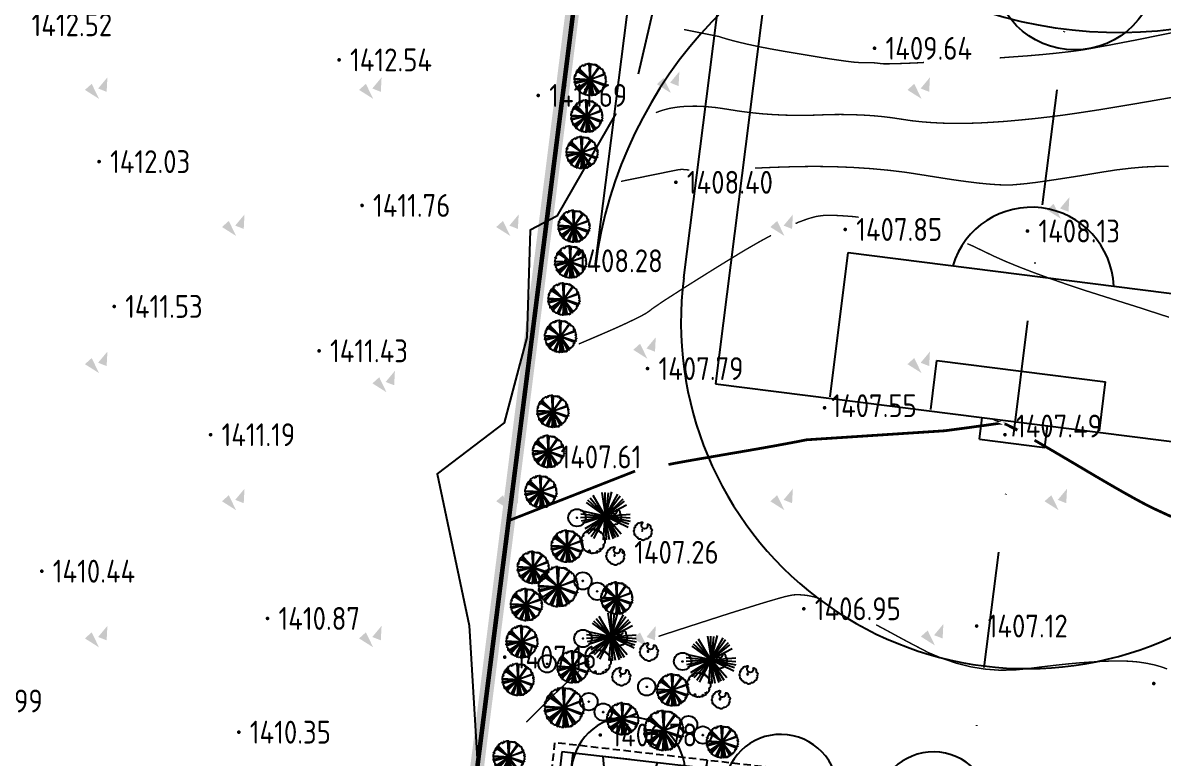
# Model space of a CAD drawing. Extents: x -2226 to 12369489, y -12501589 to 2275.
# Drawn here: x 5663567.5 to 5663692.3, y -6547893.4 to -6547813 of the extents above; entities that cross this region are included whole.
import ezdxf
from ezdxf.enums import TextEntityAlignment as Align

# ---------------------------------------------------------------- set-up
doc = ezdxf.new("R2010")
doc.units = 0
doc.header["$LTSCALE"] = 1000
doc.header["$MEASUREMENT"] = 0
for name, pattern in [('DASHDOT', [25.4, 12.7, -6.35, 0, -6.35]), ('DASHED', [1.2, 0.8, -0.4]), ('DIVIDE', [1.25, 0.5, -0.25, 0, -0.25, 0, -0.25])]:
    doc.linetypes.add(name, pattern=pattern)
doc.layers.get('0').update_dxf_attribs({"linetype": 'CONTINUOUS'})
for name, color, linetype in [('0-road', 33, 'CONTINUOUS'), ('0-tree', 93, 'CONTINUOUS'), ('A绿-1', 94, 'CONTINUOUS'), ('体育块', 117, 'CONTINUOUS'), ('周边地形图', 8, 'CONTINUOUS'), ('围栏', 7, 'CONTINUOUS'), ('平面树例', 3, 'CONTINUOUS'), ('建筑', 50, 'CONTINUOUS'), ('用地红线', 1, 'DIVIDE')]:
    doc.layers.add(name, color=color, linetype=linetype)
doc.styles.get("Standard").update_dxf_attribs({"font": 'GBENOR', "bigfont": 'GBCBIG'})
doc.linetypes.add('FENCELINE2', pattern='A,0.25,-0.1,[132,ltypeshp.shx,S=0.1,R=0,X=-0.1,Y=0],-0.1,1', length=1.45)

# ---------------------------------------------------------------- blocks, each defined once
blk = doc.blocks.new('gc090')
for points in [[(1.07, 1.45, 0, 1, 0), (0.52, 0.05, 1, 1, 0)], [(-1.02, 0.41, 1, 0, 0), (0.15, -0.9, 0, 0, 0)]]:
    blk.add_lwpolyline(points, format="xyseb")
blk = doc.blocks.new('WERRWW')
at = {"layer": '体育块', "color": 95, "linetype": 'DASHDOT'}
blk.add_line((4835954, -5346683), (4835954, -5521981), dxfattribs=at)
at = {"layer": '体育块', "color": 95}
for p, q in [((4802954, -5385083), (4802954, -5485283)), ((4788289, -5474207), (4788289, -5394341)), ((4798049, -5474207), (4798049, -5394341)), ((4815554, -5469219), (4856354, -5469219)), ((4815554, -5485119), (4815554, -5469219)), ((4826654, -5479719), (4845254, -5479719)), ((4826654, -5485119), (4826654, -5479719)), ((4845254, -5485119), (4845254, -5479719)), ((4802954, -5485283), (4868954, -5485283)), ((4832354, -5487689), (4832354, -5485289)), ((4839554, -5487689), (4839554, -5485289)), ((4832354, -5487689), (4839554, -5487689))]:
    blk.add_line(p, q, dxfattribs=at)
blk.add_circle((4836249, -5435183), 9000, dxfattribs=at)
for centre, radius, start, end in [((4835947, -5394341), 47658, 38.01301, 180), ((4835954, -5470719), 9000, 9.5941, 170.4059), ((4835947, -5474323), 47658, 179.82458, 321.98699), ((4835947, -5474323), 37898, 179.82458, 0.17542)]:
    blk.add_arc(centre, radius, start, end, dxfattribs=at)
blk = doc.blocks.new('SSS')
at = {"layer": '体育块', "color": 7, "linetype": 'DASHED'}
for p, q in [((4171692, -5454047), (4167957, -5483814)), ((4188361, -5456139), (4171692, -5454047)), ((4184626, -5485905), (4188361, -5456139)), ((4184626, -5485905), (4167957, -5483814)), ((4167957, -5483814), (4184626, -5485905))]:
    blk.add_line(p, q, dxfattribs=at)
at = {"layer": '体育块', "color": 7, "linetype": 'ByBlock'}
for p, q in [((4172473, -5455052), (4168962, -5483033)), ((4187356, -5456920), (4172473, -5455052)), ((4179095, -5457092), (4180435, -5457260)), ((4183845, -5484900), (4187356, -5456920)), ((4180991, -5461866), (4177419, -5461417)), ((4172320, -5463499), (4171427, -5463387)), ((4186310, -5465254), (4185417, -5465142)), ((4185601, -5470910), (4170717, -5469042)), ((4170008, -5474698), (4170901, -5474810)), ((4183998, -5476453), (4184891, -5476565)), ((4178899, -5478535), (4175327, -5478087)), ((4175883, -5482692), (4177223, -5482860)), ((4168962, -5483033), (4183845, -5484900))]:
    blk.add_line(p, q, dxfattribs=at)
at = {"layer": '体育块', "color": 7}
for p, q in [((4173517, -5456770), (4173713, -5455208)), ((4179914, -5455986), (4176938, -5455612)), ((4176938, -5455612), (4177419, -5461417)), ((4182891, -5456359), (4180991, -5461866)), ((4185920, -5458327), (4186116, -5456764)), ((4173427, -5483593), (4175327, -5478087)), ((4179380, -5484340), (4178899, -5478535)), ((4170398, -5481625), (4170202, -5483188)), ((4182801, -5483182), (4182605, -5484745))]:
    blk.add_line(p, q, dxfattribs=at)
at = {"layer": '体育块', "color": 7, "linetype": 'ByBlock'}
for centre in [(4179718, -5457549), (4176600, -5482404)]:
    blk.add_circle(centre, 225, dxfattribs=at)
at = {"layer": '体育块', "color": 7}
for centre, start, end in [((4179718, -5457549), 172.84804, 352.84804), ((4176600, -5482404), 352.84804, 172.84804)]:
    blk.add_arc(centre, 6250, start, end, dxfattribs=at)
at = {"layer": '体育块', "color": 7, "linetype": 'DASHED'}
for centre, start, end in [((4179205, -5461641), 352.84804, 172.84804), ((4177113, -5478311), 172.84804, 352.84804)]:
    blk.add_arc(centre, 1800, start, end, dxfattribs=at)
at = {"layer": '体育块', "color": 7, "linetype": 'ByBlock'}
for centre, start, end in [((4179205, -5461641), 172.84804, 352.84804), ((4178159, -5469976), 82.84804, 262.84804), ((4178159, -5469976), 262.84804, 82.84804), ((4177113, -5478311), 352.84804, 172.84804)]:
    blk.add_arc(centre, 1800, start, end, dxfattribs=at)
blk = doc.blocks.new('wqeqweq')
at = {"layer": '0-tree', "color": 76}
for p, q in [((163533, -122269), (163492, -122352)), ((163585, -122259), (163533, -122269)), ((163533, -122455), (163647, -122279)), ((163585, -122331), (163585, -122259)), ((163647, -122104), (163626, -122207)), ((163626, -122207), (163647, -122166)), ((163688, -122042), (163647, -122104)), ((163647, -122166), (163709, -122176)), ((163647, -122279), (165084, -123763)), ((163761, -122228), (163657, -122238)), ((163657, -122238), (163657, -122269)), ((163657, -122269), (163657, -122290)), ((163761, -122042), (163688, -122042)), ((163709, -122176), (163771, -122187)), ((163812, -122021), (163761, -122042)), ((163771, -122187), (163761, -122228)), ((163905, -121939), (163812, -122021)), ((163967, -121939), (163905, -121939)), ((164050, -121836), (163967, -121908)), ((163967, -121908), (163967, -121939)), ((164143, -121836), (164050, -121836)), ((164184, -121836), (164143, -121836)), ((164163, -121856), (164184, -121836)), ((164174, -121929), (164163, -121856)), ((164246, -121918), (164174, -121929)), ((164266, -121877), (164246, -121918)), ((164380, -121836), (164266, -121877)), ((164421, -121681), (164339, -121702)), ((164339, -121702), (164339, -121784)), ((164339, -121784), (164390, -121784)), ((164421, -121856), (164380, -121836)), ((164390, -121784), (164411, -121753)), ((164411, -121753), (164442, -121815)), ((164483, -121702), (164421, -121681)), ((164442, -121815), (164421, -121825)), ((164421, -121825), (164421, -121856)), ((164545, -121691), (164483, -121702)), ((164638, -121629), (164545, -121691)), ((164741, -121650), (164638, -121629)), ((164762, -121681), (164741, -121650)), ((164803, -121609), (164762, -121681)), ((164855, -121598), (164803, -121609)), ((164979, -121598), (164855, -121598)), ((165084, -123763), (164948, -121609)), ((164948, -121609), (164969, -121650)), ((164969, -121650), (165031, -121660)), ((165062, -121609), (164979, -121598)), ((165031, -121660), (165062, -121691)), ((165041, -121640), (165062, -121609)), ((165041, -121691), (165041, -121640)), ((165092, -121681), (165041, -121691)), ((165062, -121691), (165092, -121691)), ((165084, -123763), (165185, -121629)), ((165092, -121691), (165084, -123763)), ((166311, -121991), (165084, -123763)), ((165084, -123763), (166383, -122063)), ((165123, -121660), (165092, -121681)), ((165154, -121691), (165123, -121660)), ((165144, -121733), (165154, -121691)), ((165185, -121629), (165258, -121681)), ((165258, -121681), (165196, -121702)), ((165196, -121702), (165247, -121712)), ((165247, -121712), (165330, -121671)), ((165330, -121671), (165351, -121650)), ((165351, -121650), (165454, -121702)), ((165454, -121702), (165516, -121702)), ((165516, -121702), (165536, -121702)), ((165536, -121702), (165660, -121702)), ((165722, -121753), (165640, -121681)), ((165640, -121681), (165733, -121753)), ((165660, -121702), (165722, -121753)), ((165733, -121753), (165753, -121774)), ((165753, -121774), (165805, -121774)), ((165805, -121774), (165784, -121691)), ((165784, -121691), (165857, -121712)), ((165857, -121712), (165980, -121774)), ((166032, -121898), (165929, -121794)), ((165929, -121794), (165960, -121877)), ((165960, -121877), (166063, -121918)), ((165980, -121774), (166032, -121898)), ((166063, -121918), (166177, -121980)), ((166177, -121980), (166197, -121960)), ((166197, -121960), (166311, -121991)), ((166301, -122032), (166228, -121970)), ((166228, -121970), (166228, -122021)), ((166228, -122021), (166311, -122104)), ((166332, -122094), (166301, -122032)), ((166311, -122104), (166435, -122187)), ((166466, -122166), (166332, -122094)), ((166383, -122063), (166383, -122145)), ((166383, -122145), (166466, -122187)), ((166435, -122187), (166528, -122279)), ((166486, -122197), (166466, -122166)), ((166466, -122187), (166559, -122248)), ((166569, -122218), (166486, -122197)), ((166528, -122279), (166600, -122310)), ((166559, -122248), (166569, -122218)), ((162996, -123363), (162893, -123476)), ((162893, -123476), (162924, -123507)), ((162924, -123507), (162924, -123631)), ((162996, -123115), (162976, -123208)), ((162976, -123208), (162986, -123177)), ((163017, -123270), (162976, -123322)), ((162976, -123322), (162996, -123363)), ((162986, -123177), (163162, -123136)), ((163120, -123033), (162996, -123115)), ((163048, -123353), (163017, -123270)), ((163162, -123136), (163038, -123167)), ((163038, -123167), (163110, -123208)), ((163058, -123260), (163048, -123353)), ((163100, -123239), (163058, -123239)), ((163058, -123239), (163058, -123260)), ((163110, -123208), (163100, -123239)), ((163141, -122868), (163120, -122991)), ((163120, -122991), (163120, -123033)), ((163244, -122806), (163141, -122826)), ((163141, -122826), (163141, -122868)), ((163244, -122713), (163193, -122713)), ((163193, -122713), (163244, -122806)), ((163203, -122744), (163306, -122672)), ((163224, -122682), (163203, -122744)), ((163275, -122579), (163224, -122579)), ((163224, -122579), (163224, -122682)), ((163244, -122775), (163244, -122713)), ((163317, -122517), (163275, -122579)), ((163306, -122672), (163327, -122754)), ((163399, -122475), (163317, -122517)), ((163327, -122754), (163409, -122775)), ((163430, -122465), (163399, -122475)), ((163409, -122775), (163451, -122702)), ((163451, -122651), (163420, -122630)), ((163420, -122630), (163440, -122713)), ((163492, -122352), (163430, -122465)), ((163440, -122713), (163513, -122702)), ((163451, -122702), (163451, -122651)), ((163513, -122372), (163585, -122331)), ((163554, -122434), (163513, -122372)), ((163513, -122702), (165084, -123763)), ((165084, -123763), (163533, -122455)), ((163585, -122393), (163554, -122434)), ((163595, -122362), (163585, -122393)), ((163647, -122352), (163595, -122362)), ((163730, -122290), (163647, -122352)), ((163657, -122290), (163730, -122290)), ((165084, -123763), (167044, -122971)), ((167147, -123084), (165084, -123763)), ((166600, -122310), (166631, -122290)), ((166631, -122290), (166776, -122403)), ((166776, -122403), (166807, -122527)), ((166807, -122527), (166910, -122692)), ((166910, -122692), (166858, -122672)), ((166858, -122672), (166858, -122692)), ((166858, -122692), (166899, -122795)), ((166899, -122795), (166920, -122816)), ((166920, -122816), (166982, -122754)), ((166972, -122899), (166930, -122785)), ((167044, -122971), (166972, -122899)), ((166982, -122754), (167013, -122806)), ((167013, -122806), (167034, -122878)), ((167034, -122878), (167044, -123002)), ((167044, -123002), (167065, -123084)), ((167065, -123084), (167127, -123095)), ((167127, -123105), (167085, -123198)), ((167085, -123198), (167127, -123229)), ((167127, -123095), (167147, -123084)), ((167127, -123229), (167168, -123249)), ((167168, -123249), (167137, -123373)), ((167137, -123373), (167158, -123425)), ((167158, -123425), (167168, -123538)), ((167281, -123445), (167168, -123590)), ((167178, -123456), (167281, -123445)), ((167178, -123559), (167178, -123456)), ((162893, -123837), (162934, -123879)), ((162955, -124095), (162914, -124064)), ((162914, -124064), (162934, -124157)), ((162924, -123631), (162924, -123703)), ((162924, -123703), (162986, -123641)), ((162934, -123879), (162965, -123951)), ((162934, -124157), (162945, -124250)), ((162955, -123786), (162945, -123755)), ((162955, -124023), (162945, -124075)), ((162945, -124075), (162976, -124075)), ((162945, -124250), (163017, -124261)), ((165084, -123763), (162955, -123786)), ((165084, -123763), (162955, -124188)), ((162965, -123951), (162955, -123992)), ((162955, -123992), (162955, -124023)), ((162955, -124147), (162955, -124095)), ((162955, -124188), (162955, -124147)), ((162976, -124075), (165084, -123763)), ((162986, -123641), (165084, -123763)), ((163027, -124384), (162996, -124405)), ((162996, -124405), (163058, -124488)), ((163017, -124261), (163079, -124281)), ((163058, -124395), (163027, -124384)), ((163089, -124291), (163048, -124302)), ((163048, -124302), (163058, -124395)), ((163058, -124488), (163069, -124570)), ((165041, -123788), (163065, -124290)), ((163069, -124570), (163100, -124570)), ((163079, -124281), (163089, -124291)), ((163100, -124570), (163141, -124601)), ((163141, -124601), (163151, -124642)), ((163151, -124642), (163151, -124735)), ((163151, -124735), (163162, -124818)), ((163327, -124797), (163409, -124776)), ((163409, -124776), (163451, -124849)), ((163513, -124849), (165084, -123788)), ((165084, -123788), (163533, -125096)), ((163647, -125272), (165084, -123788)), ((165106, -123778), (164211, -125622)), ((165078, -123825), (164426, -125734)), ((165084, -123788), (164948, -125942)), ((165092, -125860), (165084, -123788)), ((165084, -123788), (165185, -125922)), ((166311, -125561), (165084, -123788)), ((165084, -123788), (166383, -125488)), ((167147, -124467), (165084, -123788)), ((165084, -123788), (167044, -124580)), ((165087, -123778), (165534, -125864)), ((165087, -123797), (166056, -125631)), ((165087, -123806), (165339, -125883)), ((166858, -124859), (166899, -124756)), ((166899, -124756), (166920, -124735)), ((166920, -124735), (166982, -124797)), ((166972, -124653), (166930, -124766)), ((167044, -124580), (166972, -124653)), ((166982, -124797), (167013, -124745)), ((167013, -124745), (167034, -124673)), ((167034, -124673), (167044, -124549)), ((167044, -124549), (167065, -124467)), ((167065, -124467), (167127, -124457)), ((167137, -124446), (167096, -124426)), ((167096, -124426), (167096, -124488)), ((167127, -124457), (167147, -124467)), ((167168, -123538), (167137, -123662)), ((167137, -123662), (167168, -123672)), ((167168, -124168), (167137, -124178)), ((167137, -124178), (167137, -124343)), ((167137, -124343), (167158, -124343)), ((167178, -124415), (167137, -124446)), ((167261, -123796), (167158, -123889)), ((167158, -123889), (167168, -123992)), ((167158, -124343), (167220, -124312)), ((167168, -123672), (167178, -123559)), ((167168, -123590), (167189, -123672)), ((167168, -123992), (167261, -124013)), ((167261, -124085), (167168, -124168)), ((167220, -124312), (167178, -124415)), ((167189, -123672), (167261, -123796)), ((167261, -124013), (167261, -124085)), ((163162, -124818), (163358, -124807)), ((163224, -124869), (163203, -124807)), ((163203, -124807), (163306, -124880)), ((163224, -124972), (163224, -124869)), ((163275, -124972), (163224, -124972)), ((163317, -125034), (163275, -124972)), ((163306, -124880), (163327, -124797)), ((163399, -125076), (163317, -125034)), ((163358, -124807), (163337, -124880)), ((163430, -125086), (163399, -125076)), ((163420, -124921), (163440, -124838)), ((163451, -124900), (163420, -124921)), ((163492, -125199), (163430, -125086)), ((163440, -124838), (163513, -124849)), ((163451, -124849), (163451, -124900)), ((163533, -125282), (163492, -125199)), ((163554, -125117), (163513, -125179)), ((163513, -125179), (163585, -125220)), ((163533, -125096), (163647, -125272)), ((163585, -125292), (163533, -125282)), ((163585, -125158), (163554, -125117)), ((163595, -125189), (163585, -125158)), ((163585, -125220), (163585, -125292)), ((163647, -125199), (163595, -125189)), ((163647, -125447), (163626, -125344)), ((163626, -125344), (163647, -125385)), ((163730, -125261), (163647, -125199)), ((163647, -125385), (163709, -125375)), ((163688, -125509), (163647, -125447)), ((163657, -125282), (163657, -125261)), ((163657, -125261), (163730, -125261)), ((163657, -125313), (163657, -125282)), ((163761, -125323), (163657, -125313)), ((163761, -125509), (163688, -125509)), ((163709, -125375), (163771, -125365)), ((163771, -125365), (163761, -125323)), ((163812, -125530), (163761, -125509)), ((163905, -125612), (163812, -125530)), ((163967, -125612), (163905, -125612)), ((163967, -125643), (163967, -125612)), ((164050, -125715), (163967, -125643)), ((164143, -125715), (164050, -125715)), ((164184, -125715), (164143, -125715)), ((164174, -125623), (164163, -125695)), ((164163, -125695), (164184, -125715)), ((164246, -125633), (164174, -125623)), ((164266, -125674), (164246, -125633)), ((164380, -125715), (164266, -125674)), ((164339, -125850), (164339, -125767)), ((164339, -125767), (164390, -125767)), ((164421, -125870), (164339, -125850)), ((164421, -125695), (164380, -125715)), ((164390, -125767), (164411, -125798)), ((164411, -125798), (164442, -125736)), ((164421, -125726), (164421, -125695)), ((164442, -125736), (164421, -125726)), ((164483, -125850), (164421, -125870)), ((164545, -125860), (164483, -125850)), ((164638, -125922), (164545, -125860)), ((164741, -125901), (164638, -125922)), ((164762, -125870), (164741, -125901)), ((164803, -125942), (164762, -125870)), ((164855, -125953), (164803, -125942)), ((164979, -125953), (164855, -125953)), ((164948, -125942), (164969, -125901)), ((164969, -125901), (165031, -125891)), ((165062, -125942), (164979, -125953)), ((165031, -125891), (165062, -125860)), ((165092, -125870), (165041, -125860)), ((165041, -125860), (165041, -125911)), ((165041, -125911), (165062, -125942)), ((165062, -125860), (165092, -125860)), ((165123, -125891), (165092, -125870)), ((165154, -125860), (165123, -125891)), ((165144, -125819), (165154, -125860)), ((165185, -125922), (165258, -125870)), ((165196, -125850), (165247, -125839)), ((165258, -125870), (165196, -125850)), ((165247, -125839), (165330, -125880)), ((165330, -125880), (165351, -125901)), ((165351, -125901), (165454, -125850)), ((165454, -125850), (165516, -125850)), ((165516, -125850), (165536, -125850)), ((165536, -125850), (165660, -125850)), ((165722, -125798), (165640, -125870)), ((165640, -125870), (165733, -125798)), ((165660, -125850), (165722, -125798)), ((165733, -125798), (165753, -125777)), ((165753, -125777), (165805, -125777)), ((165805, -125777), (165784, -125860)), ((165784, -125860), (165857, -125839)), ((165857, -125839), (165980, -125777)), ((166032, -125653), (165929, -125757)), ((165929, -125757), (165960, -125674)), ((165960, -125674), (166063, -125633)), ((165980, -125777), (166032, -125653)), ((166063, -125633), (166177, -125571)), ((166177, -125571), (166197, -125592)), ((166197, -125592), (166311, -125561)), ((166228, -125530), (166311, -125447)), ((166301, -125519), (166228, -125581)), ((166228, -125581), (166228, -125530)), ((166332, -125457), (166301, -125519)), ((166311, -125447), (166435, -125365)), ((166466, -125385), (166332, -125457)), ((166383, -125406), (166466, -125365)), ((166383, -125488), (166383, -125406)), ((166435, -125365), (166528, -125272)), ((166466, -125365), (166559, -125303)), ((166486, -125354), (166466, -125385)), ((166569, -125334), (166486, -125354)), ((166528, -125272), (166600, -125241)), ((166559, -125303), (166569, -125334)), ((166600, -125241), (166631, -125261)), ((166631, -125261), (166776, -125148)), ((166776, -125148), (166807, -125024)), ((166807, -125024), (166910, -124859)), ((166910, -124859), (166858, -124880)), ((166858, -124880), (166858, -124859))]:
    blk.add_line(p, q, dxfattribs=at)
for centre, radius in [((165078, -123769), 85.9), ((165069, -123732), 75.1), ((165056, -123787), 34.9), ((165106, -123778), 75.1), ((165083, -123767), 42.8)]:
    blk.add_circle(centre, radius, dxfattribs=at)
blk = doc.blocks.new('041')
at = {"layer": 'A绿-1', "color": 0}
for radius in [953, 47.6]:
    blk.add_circle((-41, -2), radius, dxfattribs=at)
blk = doc.blocks.new('A$C0EA44CD6')
at = {"layer": '平面树例', "color": 95}
for p, q in [((1247, 1253), (772, 2398)), ((936, 2462), (1247, 1253)), ((1248, 1259), (1128, 2505)), ((1283, 2488), (1248, 1259)), ((1263, 1259), (1425, 2502)), ((1270, 2488), (1263, 1259)), ((1616, 2455), (1263, 1252)), ((134, 1912), (1240, 1253)), ((1248, 1259), (209, 2052)), ((642, 2327), (1247, 1253)), ((1263, 1252), (2103, 2272)), ((2202, 2157), (1263, 1259)), ((1263, 1259), (2329, 2029)), ((2399, 1887), (1270, 1252)), ((1277, 1253), (0, 1408)), ((1277, 1253), (0, 1097)), ((14, 1563), (1270, 1253)), ((14, 942), (1270, 1253)), ((1240, 1253), (43, 1725)), ((1240, 1252), (43, 780)), ((134, 593), (1240, 1252)), ((1248, 1246), (209, 453)), ((642, 178), (1247, 1252)), ((1247, 1252), (772, 107)), ((936, 43), (1247, 1252)), ((1248, 1246), (1128, 0)), ((1263, 1253), (1778, 118)), ((1905, 192), (1263, 1253)), ((1263, 1253), (2103, 233)), ((1616, 50), (1263, 1253)), ((1263, 1246), (2329, 476)), ((1270, 1252), (2484, 1698)), ((2399, 618), (1270, 1253)), ((1270, 1253), (2484, 807)), ((1270, 1253), (2498, 955)), ((2505, 1192), (1277, 1253))]:
    blk.add_line(p, q, dxfattribs=at)
blk = doc.blocks.new('A$C318F7B88')
at = {"layer": '平面树例', "color": 95}
blk.add_circle((1255, 1335), 95.1, dxfattribs=at)
for centre, radius, start, end in [((363, 1793), 292, 92.85258, 222.5967), ((539, 2200), 223, 70.86086, 211.20253), ((906, 2304), 312, 62.31316, 159.96951), ((1303, 2490), 269, 36.58351, 160.35996), ((1792, 2299), 445, 6.74084, 127.89703), ((2203, 1894), 458, 2.00938, 86.06645), ((2546, 1664), 272, 313.26835, 64.99713), ((267, 1357), 267, 116.30907, 236.87742), ((214, 985), 175, 122.18599, 273.10939), ((488, 672), 298, 152.45849, 277.68458), ((802, 395), 275, 183.95811, 304.0245), ((1323, 486), 486, 220.91066, 314.2496), ((1889, 495), 422, 237.66189, 4.39915), ((2364, 885), 362, 261.30462, 34.95372), ((2610, 1296), 210, 283.89103, 54.57791)]:
    blk.add_arc(centre, radius, start, end, dxfattribs=at)
blk = doc.blocks.new('A$C7CC94C5F')
at = {"layer": '0-tree', "color": 95}
for p, q in [((484, 1691, 0), (471, 1642, 0)), ((508, 1689, 0), (484, 1691, 0)), ((530, 1692, 0), (508, 1689, 0)), ((549, 1705, 0), (530, 1692, 0)), ((590, 1721, 0), (549, 1705, 0)), ((607, 1738, 0), (590, 1721, 0)), ((630, 1741, 0), (607, 1738, 0)), ((660, 1725, 0), (630, 1741, 0)), ((678, 1738, 0), (660, 1725, 0)), ((694, 1760, 0), (678, 1738, 0)), ((714, 1768, 0), (694, 1760, 0)), ((738, 1767, 0), (714, 1768, 0)), ((765, 1760, 0), (738, 1767, 0)), ((781, 1778, 0), (765, 1760, 0)), ((800, 1790, 0), (781, 1778, 0)), ((826, 1784, 0), (800, 1790, 0)), ((849, 1765, 0), (826, 1784, 0)), ((872, 1768, 0), (849, 1765, 0)), ((892, 1776, 0), (872, 1768, 0)), ((919, 1770, 0), (892, 1776, 0)), ((940, 1756, 0), (919, 1770, 0)), ((957, 1773, 0), (940, 1756, 0)), ((975, 1786, 0), (957, 1773, 0)), ((1018, 1758, 0), (975, 1786, 0)), ((1046, 1747, 0), (1018, 1758, 0)), ((1064, 1721, 0), (1046, 1747, 0)), ((1082, 1733, 0), (1064, 1721, 0)), ((1103, 1741, 0), (1082, 1733, 0)), ((1120, 1759, 0), (1103, 1741, 0)), ((1148, 1747, 0), (1120, 1759, 0)), ((1166, 1699, 0), (1148, 1747, 0)), ((1188, 1685, 0), (1166, 1699, 0)), ((1206, 1698, 0), (1188, 1685, 0)), ((1227, 1706, 0), (1206, 1698, 0)), ((1251, 1704, 0), (1243, 1707, 0)), ((1315, 1663, 0), (1251, 1704, 0)), ((13, 947, 0), (0, 898, 0)), ((0, 898, 0), (7, 878, 0)), ((7, 878, 0), (32, 877, 0)), ((17, 976, 0), (13, 947, 0)), ((24, 1000, 0), (17, 976, 0)), ((36, 1049, 0), (23, 1022, 0)), ((23, 1022, 0), (24, 1000, 0)), ((32, 877, 0), (52, 885, 0)), ((35, 1093, 0), (36, 1049, 0)), ((56, 1079, 0), (35, 1093, 0)), ((40, 1244, 0), (49, 1220, 0)), ((61, 1230, 0), (40, 1244, 0)), ((49, 1220, 0), (66, 1199, 0)), ((52, 885, 0), (75, 888, 0)), ((75, 1092, 0), (56, 1079, 0)), ((91, 1214, 0), (61, 1230, 0)), ((66, 1199, 0), (84, 1151, 0)), ((98, 1095, 0), (75, 1092, 0)), ((75, 888, 0), (109, 923, 0)), ((84, 1151, 0), (112, 1161, 0)), ((106, 1236, 0), (91, 1214, 0)), ((118, 1103, 0), (98, 1095, 0)), ((140, 841, 0), (103, 816, 0)), ((119, 1264, 0), (106, 1236, 0)), ((109, 923, 0), (138, 907, 0)), ((112, 1161, 0), (128, 1179, 0)), ((146, 1092, 0), (118, 1103, 0)), ((126, 1288, 0), (119, 1264, 0)), ((139, 1315, 0), (126, 1288, 0)), ((128, 1179, 0), (145, 1157, 0)), ((138, 907, 0), (132, 882, 0)), ((132, 882, 0), (133, 860, 0)), ((133, 860, 0), (140, 841, 0)), ((145, 1340, 0), (139, 1315, 0)), ((160, 1362, 0), (145, 1340, 0)), ((145, 1157, 0), (152, 1138, 0)), ((152, 1116, 0), (146, 1092, 0)), ((152, 1138, 0), (152, 1116, 0)), ((167, 1387, 0), (160, 1362, 0)), ((228, 1432, 0), (166, 1409, 0)), ((166, 1409, 0), (167, 1387, 0)), ((245, 1450, 0), (228, 1432, 0)), ((258, 1499, 0), (245, 1450, 0)), ((273, 1521, 0), (258, 1499, 0)), ((286, 1548, 0), (273, 1521, 0)), ((305, 1561, 0), (286, 1548, 0)), ((331, 1555, 0), (305, 1561, 0)), ((350, 1567, 0), (331, 1555, 0)), ((363, 1595, 0), (350, 1567, 0)), ((378, 1617, 0), (363, 1595, 0)), ((402, 1615, 0), (378, 1617, 0)), ((417, 1599, 0), (402, 1615, 0)), ((439, 1602, 0), (417, 1599, 0)), ((446, 1583, 0), (439, 1602, 0)), ((447, 1561, 0), (446, 1583, 0)), ((463, 1539, 0), (447, 1561, 0)), ((471, 1642, 0), (450, 1634, 0)), ((450, 1634, 0), (475, 1632, 0)), ((484, 1547, 0), (463, 1539, 0)), ((475, 1632, 0), (493, 1645, 0)), ((500, 1526, 0), (484, 1547, 0)), ((493, 1645, 0), (521, 1633, 0)), ((520, 1534, 0), (500, 1526, 0)), ((530, 1510, 0), (520, 1534, 0)), ((521, 1633, 0), (529, 1614, 0)), ((529, 1614, 0), (531, 1588, 0)), ((556, 1503, 0), (530, 1510, 0)), ((531, 1588, 0), (545, 1571, 0)), ((545, 1571, 0), (567, 1557, 0)), ((569, 1530, 0), (556, 1503, 0)), ((567, 1557, 0), (569, 1530, 0)), ((1329, 1646, 0), (1315, 1663, 0)), ((1350, 1632, 0), (1329, 1646, 0)), ((1364, 1615, 0), (1350, 1632, 0)), ((1379, 1577, 0), (1364, 1615, 0)), ((1404, 1575, 0), (1379, 1577, 0)), ((1418, 1559, 0), (1404, 1575, 0)), ((1404, 1493, 0), (1419, 1515, 0)), ((1404, 1471, 0), (1404, 1493, 0)), ((1419, 1454, 0), (1404, 1471, 0)), ((1419, 1515, 0), (1418, 1559, 0)), ((1437, 1467, 0), (1419, 1454, 0)), ((1437, 1489, 0), (1437, 1467, 0)), ((1461, 1487, 0), (1437, 1489, 0)), ((1478, 1444, 0), (1461, 1487, 0)), ((1509, 1445, 0), (1478, 1444, 0)), ((1515, 1491, 0), (1508, 1467, 0)), ((1508, 1467, 0), (1509, 1445, 0)), ((1529, 1475, 0), (1515, 1491, 0)), ((1544, 1436, 0), (1529, 1475, 0)), ((1558, 1419, 0), (1544, 1436, 0)), ((1574, 1398, 0), (1558, 1419, 0)), ((1602, 1387, 0), (1574, 1398, 0)), ((1616, 1370, 0), (1602, 1387, 0)), ((1615, 1210, 0), (1638, 1213, 0)), ((1629, 1193, 0), (1615, 1210, 0)), ((1624, 1351, 0), (1616, 1370, 0)), ((1623, 1251, 0), (1640, 1269, 0)), ((1637, 1235, 0), (1623, 1251, 0)), ((1638, 1334, 0), (1624, 1351, 0)), ((1644, 1155, 0), (1629, 1193, 0)), ((1638, 1213, 0), (1637, 1235, 0)), ((1646, 1315, 0), (1638, 1334, 0)), ((1640, 1269, 0), (1646, 1293, 0)), ((1658, 1138, 0), (1644, 1155, 0)), ((1646, 1293, 0), (1646, 1315, 0)), ((1657, 834, 0), (1676, 847, 0)), ((1658, 812, 0), (1657, 834, 0)), ((1679, 1146, 0), (1658, 1138, 0)), ((1671, 1187, 0), (1679, 1168, 0)), ((1695, 1185, 0), (1671, 1187, 0)), ((1676, 847, 0), (1697, 833, 0)), ((1679, 1168, 0), (1679, 1146, 0)), ((1696, 1163, 0), (1695, 1185, 0)), ((1712, 1142, 0), (1696, 1163, 0)), ((1697, 833, 0), (1718, 841, 0)), ((1733, 1128, 0), (1712, 1142, 0)), ((1718, 841, 0), (1734, 858, 0)), ((1741, 1109, 0), (1733, 1128, 0)), ((1734, 880, 0), (1740, 905, 0)), ((1734, 858, 0), (1734, 880, 0)), ((1735, 1041, 0), (1742, 1065, 0)), ((1751, 1019, 0), (1735, 1041, 0)), ((1739, 948, 0), (1752, 975, 0)), ((1740, 905, 0), (1739, 948, 0)), ((1742, 1065, 0), (1741, 1109, 0)), ((1759, 1000, 0), (1751, 1019, 0)), ((1752, 975, 0), (1759, 1000, 0)), ((40, 814, 0), (27, 765, 0)), ((27, 765, 0), (28, 743, 0)), ((28, 743, 0), (35, 724, 0)), ((35, 724, 0), (36, 702, 0)), ((36, 702, 0), (43, 682, 0)), ((63, 817, 0), (40, 814, 0)), ((43, 682, 0), (44, 661, 0)), ((44, 661, 0), (46, 634, 0)), ((46, 634, 0), (61, 595, 0)), ((61, 595, 0), (75, 579, 0)), ((91, 784, 0), (63, 817, 0)), ((75, 579, 0), (83, 560, 0)), ((83, 560, 0), (111, 526, 0)), ((110, 796, 0), (91, 784, 0)), ((103, 816, 0), (110, 796, 0)), ((111, 526, 0), (133, 469, 0)), ((133, 469, 0), (156, 472, 0)), ((155, 516, 0), (176, 502, 0)), ((156, 472, 0), (155, 516, 0)), ((176, 502, 0), (200, 500, 0)), ((200, 500, 0), (209, 476, 0)), ((222, 403, 0), (205, 386, 0)), ((205, 386, 0), (205, 364, 0)), ((205, 364, 0), (213, 345, 0)), ((209, 476, 0), (226, 454, 0)), ((213, 345, 0), (213, 323, 0)), ((213, 323, 0), (222, 299, 0)), ((226, 454, 0), (221, 425, 0)), ((221, 425, 0), (222, 403, 0)), ((222, 299, 0), (244, 285, 0)), ((244, 285, 0), (267, 266, 0)), ((267, 266, 0), (281, 249, 0)), ((281, 249, 0), (302, 235, 0)), ((302, 235, 0), (345, 186, 0)), ((345, 186, 0), (366, 172, 0)), ((366, 172, 0), (385, 185, 0)), ((385, 185, 0), (402, 202, 0)), ((402, 202, 0), (425, 183, 0)), ((425, 183, 0), (432, 164, 0)), ((432, 164, 0), (453, 150, 0)), ((453, 150, 0), (467, 134, 0)), ((467, 134, 0), (475, 114, 0)), ((475, 114, 0), (489, 98, 0)), ((489, 98, 0), (517, 86, 0)), ((517, 86, 0), (536, 99, 0)), ((536, 99, 0), (558, 102, 0)), ((558, 102, 0), (586, 91, 0)), ((586, 91, 0), (602, 70, 0)), ((602, 70, 0), (617, 31, 0)), ((617, 31, 0), (640, 34, 0)), ((640, 34, 0), (673, 69, 0)), ((673, 69, 0), (696, 51, 0)), ((696, 51, 0), (723, 44, 0)), ((723, 44, 0), (771, 41, 0)), ((771, 41, 0), (794, 44, 0)), ((794, 44, 0), (815, 30, 0)), ((815, 30, 0), (838, 11, 0)), ((838, 11, 0), (858, 19, 0)), ((858, 19, 0), (885, 12, 0)), ((885, 12, 0), (913, 1, 0)), ((913, 1, 0), (919, 26, 0)), ((918, 48, 0), (942, 68, 0)), ((919, 26, 0), (918, 48, 0)), ((942, 68, 0), (965, 49, 0)), ((965, 49, 0), (973, 30, 0)), ((973, 30, 0), (1007, 21, 0)), ((1020, 49, 0), (1007, 0, 0)), ((1007, 21, 0), (1024, 39, 0)), ((1017, 58, 0), (1032, 80, 0)), ((1024, 39, 0), (1017, 58, 0)), ((1044, 47, 0), (1020, 49, 0)), ((1032, 80, 0), (1054, 83, 0)), ((1066, 50, 0), (1044, 47, 0)), ((1054, 83, 0), (1097, 55, 0)), ((1085, 63, 0), (1066, 50, 0)), ((1126, 79, 0), (1085, 63, 0)), ((1097, 55, 0), (1142, 62, 0)), ((1143, 97, 0), (1126, 79, 0)), ((1142, 62, 0), (1168, 55, 0)), ((1166, 100, 0), (1143, 97, 0)), ((1196, 84, 0), (1166, 100, 0)), ((1168, 55, 0), (1209, 71, 0)), ((1214, 96, 0), (1196, 84, 0)), ((1209, 71, 0), (1232, 74, 0)), ((1229, 119, 0), (1214, 96, 0)), ((1250, 127, 0), (1229, 119, 0)), ((1232, 74, 0), (1248, 92, 0)), ((1246, 179, 0), (1268, 204, 0)), ((1247, 157, 0), (1246, 179, 0)), ((1254, 138, 0), (1247, 157, 0)), ((1248, 92, 0), (1255, 116, 0)), ((1274, 125, 0), (1250, 127, 0)), ((1255, 116, 0), (1254, 138, 0)), ((1268, 204, 0), (1293, 203, 0)), ((1301, 118, 0), (1274, 125, 0)), ((1293, 203, 0), (1322, 186, 0)), ((1317, 136, 0), (1301, 118, 0)), ((1336, 149, 0), (1317, 136, 0)), ((1322, 186, 0), (1343, 194, 0)), ((1362, 142, 0), (1336, 149, 0)), ((1343, 194, 0), (1362, 207, 0)), ((1361, 229, 0), (1386, 227, 0)), ((1362, 207, 0), (1361, 229, 0)), ((1385, 123, 0), (1362, 142, 0)), ((1386, 227, 0), (1414, 216, 0)), ((1414, 216, 0), (1432, 229, 0)), ((1432, 229, 0), (1447, 251, 0)), ((1446, 317, 0), (1466, 325, 0)), ((1453, 297, 0), (1446, 317, 0)), ((1447, 251, 0), (1454, 276, 0)), ((1454, 276, 0), (1453, 297, 0)), ((1466, 325, 0), (1493, 318, 0)), ((1493, 318, 0), (1541, 315, 0)), ((1541, 315, 0), (1560, 327, 0)), ((1560, 327, 0), (1577, 345, 0)), ((1577, 345, 0), (1592, 367, 0)), ((1590, 455, 0), (1596, 479, 0)), ((1597, 436, 0), (1590, 455, 0)), ((1591, 389, 0), (1598, 414, 0)), ((1592, 367, 0), (1591, 389, 0)), ((1596, 479, 0), (1613, 497, 0)), ((1598, 414, 0), (1597, 436, 0)), ((1613, 497, 0), (1634, 505, 0)), ((1634, 505, 0), (1653, 518, 0)), ((1640, 756, 0), (1646, 780, 0)), ((1656, 734, 0), (1640, 756, 0)), ((1646, 780, 0), (1658, 812, 0)), ((1653, 518, 0), (1668, 540, 0)), ((1682, 728, 0), (1656, 734, 0)), ((1668, 540, 0), (1694, 594, 0)), ((1687, 796, 0), (1681, 771, 0)), ((1681, 771, 0), (1682, 728, 0)), ((1712, 772, 0), (1687, 796, 0)), ((1694, 594, 0), (1707, 643, 0)), ((1696, 711, 0), (1713, 729, 0)), ((1697, 689, 0), (1696, 711, 0)), ((1706, 665, 0), (1697, 689, 0)), ((1707, 643, 0), (1706, 665, 0)), ((1738, 766, 0), (1712, 772, 0)), ((1713, 729, 0), (1732, 741, 0)), ((1732, 741, 0), (1738, 766, 0))]:
    blk.add_line(p, q, dxfattribs=at)
at = {"layer": '0-tree', "color": 95, "width": 1, "flags": 1}
for tag, p in [('ITEM', (754, 862, 0)), ('SIZE', (872, 907, 0))]:
    blk.add_attdef(tag, p, '', height=73.7, rotation=291.03481, dxfattribs=at)

msp = doc.modelspace()

# ---------------------------------------------------------------- linework, layer by layer
at = {"layer": '周边地形图', "flags": 128}
for points in [[(5663634.6, -6547727.7), (5663634.59, -6547729.38), (5663631.27, -6547741.08), (5663629.28, -6547751.47), (5663629.98, -6547758.16), (5663634.76, -6547765.5), (5663637.76, -6547776.11), (5663640.55, -6547795.74), (5663638.19, -6547804.13), (5663634.84, -6547818.61)], [(5663632.37, -6547822.92), (5663625.93, -6547834.15), (5663623.02, -6547835.7), (5663622.65, -6547847.43), (5663620.17, -6547856.76), (5663612.82, -6547862.34), (5663616.34, -6547878.94), (5663617.81, -6547903.83), (5663621.15, -6547927.03), (5663626.15, -6547959.24), (5663633.29, -6547957.79), (5663634.83, -6547962.5), (5663637.04, -6547988.87), (5663675.35, -6547993.71), (5663689.66, -6547997.66), (5663712.63, -6548001.32)]]:
    msp.add_lwpolyline(points, dxfattribs=at)
at = {"layer": '周边地形图'}
for points, const_width in [([(5663639.84, -6547813.74), (5663643.64, -6547814.5), (5663644.46, -6547814.76), (5663645.46, -6547815.03), (5663646.63, -6547815.31), (5663647.97, -6547815.6), (5663649.49, -6547815.89), (5663651.18, -6547816.19), (5663652.87, -6547816.47), (5663654.36, -6547816.72), (5663655.67, -6547816.93), (5663656.78, -6547817.09), (5663657.71, -6547817.22), (5663658.45, -6547817.31), (5663659, -6547817.35), (5663659.37, -6547817.36), (5663659.63, -6547817.35), (5663659.89, -6547817.35), (5663660.15, -6547817.35), (5663660.4, -6547817.36), (5663660.64, -6547817.38), (5663660.87, -6547817.4), (5663661.1, -6547817.43), (5663661.33, -6547817.46), (5663661.68, -6547817.49), (5663662.29, -6547817.49), (5663663.15, -6547817.47), (5663664.28, -6547817.43), (5663665.66, -6547817.37), (5663666.11, -6547817.34)], 0.15), ([(5663674.38, -6547816.84), (5663675.55, -6547816.75), (5663677.37, -6547816.62), (5663678.99, -6547816.48), (5663680.43, -6547816.34), (5663681.69, -6547816.2), (5663682.75, -6547816.07), (5663683.63, -6547815.94), (5663684.47, -6547815.79), (5663685.45, -6547815.61), (5663686.56, -6547815.41), (5663687.79, -6547815.17), (5663689.16, -6547814.91), (5663690.65, -6547814.61), (5663692.27, -6547814.28), (5663694.03, -6547813.93)], 0.15), ([(5663636.75, -6547822.83), (5663637.51, -6547822.56), (5663638.33, -6547822.35), (5663639.21, -6547822.21), (5663640.16, -6547822.13), (5663641.17, -6547822.12), (5663642.25, -6547822.17), (5663643.39, -6547822.28), (5663644.59, -6547822.46), (5663645.83, -6547822.66), (5663647.07, -6547822.82), (5663648.31, -6547822.95), (5663649.55, -6547823.04), (5663650.8, -6547823.1), (5663652.04, -6547823.13), (5663653.29, -6547823.13), (5663654.54, -6547823.09), (5663655.78, -6547823.04), (5663656.99, -6547823.03), (5663658.17, -6547823.05), (5663659.32, -6547823.09), (5663660.45, -6547823.16), (5663661.54, -6547823.26), (5663662.61, -6547823.39), (5663663.66, -6547823.55), (5663664.71, -6547823.71), (5663665.82, -6547823.83), (5663666.98, -6547823.92), (5663668.19, -6547823.98), (5663669.46, -6547824.01), (5663670.77, -6547824), (5663672.15, -6547823.96), (5663673.57, -6547823.88), (5663675.05, -6547823.78), (5663676.59, -6547823.64), (5663678.19, -6547823.48), (5663679.85, -6547823.29), (5663681.56, -6547823.07), (5663683.34, -6547822.81), (5663685.17, -6547822.53), (5663687.06, -6547822.22), (5663688.91, -6547821.91), (5663690.61, -6547821.62), (5663692.15, -6547821.35), (5663693.54, -6547821.11)], 0.15), ([(5663632.94, -6547830.35), (5663639.14, -6547829.09), (5663639.44, -6547829.05), (5663639.7, -6547829.04), (5663639.93, -6547829.07), (5663640.27, -6547829.09), (5663640.42, -6547829.1)], 0.15), ([(5663647.61, -6547828.9), (5663649.72, -6547828.81), (5663651.92, -6547828.74), (5663654.08, -6547828.71), (5663656.19, -6547828.74), (5663658.25, -6547828.82), (5663660.26, -6547828.95), (5663662.21, -6547829.13), (5663664.12, -6547829.36), (5663665.98, -6547829.65), (5663667.74, -6547829.93), (5663669.35, -6547830.18), (5663670.8, -6547830.38), (5663672.1, -6547830.54), (5663673.25, -6547830.65), (5663674.25, -6547830.72), (5663675.09, -6547830.75), (5663675.79, -6547830.73), (5663676.48, -6547830.67), (5663677.31, -6547830.59), (5663678.3, -6547830.47), (5663679.43, -6547830.31), (5663680.71, -6547830.12), (5663682.14, -6547829.9), (5663683.72, -6547829.65), (5663685.44, -6547829.36), (5663687.17, -6547829.09), (5663688.79, -6547828.9), (5663690.27, -6547828.77), (5663691.64, -6547828.71), (5663692.88, -6547828.72)], 0.15), ([(5663652.05, -6547834.96), (5663652.36, -6547834.82), (5663653.42, -6547834.43), (5663654.33, -6547834.18), (5663655.07, -6547834.08), (5663655.78, -6547834.06), (5663656.57, -6547834.08), (5663657.43, -6547834.13), (5663658.37, -6547834.2), (5663658.95, -6547834.27)], 0.15), ([(5663628.32, -6547848.14), (5663629.94, -6547847.45), (5663631.38, -6547846.83), (5663632.63, -6547846.28), (5663633.69, -6547845.79), (5663634.56, -6547845.37), (5663635.25, -6547845.02), (5663635.75, -6547844.74), (5663636.06, -6547844.52), (5663636.38, -6547844.27), (5663636.92, -6547843.9), (5663637.67, -6547843.39), (5663638.64, -6547842.77), (5663639.82, -6547842.01), (5663641.22, -6547841.13), (5663642.83, -6547840.12), (5663644.66, -6547838.99), (5663646.52, -6547837.86), (5663648.22, -6547836.88), (5663649.37, -6547836.26)], 0.15), ([(5663670.84, -6547837.16), (5663671.39, -6547837.4), (5663672.5, -6547837.93), (5663673.68, -6547838.5), (5663675, -6547839.09), (5663676.46, -6547839.69), (5663678.07, -6547840.31), (5663679.82, -6547840.95), (5663681.71, -6547841.61), (5663683.75, -6547842.29), (5663685.93, -6547842.98), (5663688.05, -6547843.65), (5663689.93, -6547844.24), (5663691.54, -6547844.77), (5663692.91, -6547845.21)], 0.15), ([(5663668.36, -6547857.63), (5663668.45, -6547857.62), (5663669.87, -6547857.43), (5663671.08, -6547857.27), (5663672.07, -6547857.13), (5663672.84, -6547857.03), (5663673.4, -6547856.95), (5663673.74, -6547856.9), (5663673.96, -6547856.87), (5663674.15, -6547856.84), (5663674.33, -6547856.82), (5663674.47, -6547856.81), (5663674.6, -6547856.8), (5663674.6, -6547856.8), (5663674.77, -6547856.81), (5663674.83, -6547856.83), (5663674.94, -6547856.88), (5663674.9, -6547856.87), (5663674.94, -6547856.88), (5663674.97, -6547856.9), (5663675, -6547856.91), (5663675.03, -6547856.92), (5663675.06, -6547856.93), (5663675.09, -6547856.94), (5663675.13, -6547856.96), (5663675.21, -6547857), (5663675.31, -6547857.05), (5663675.45, -6547857.12), (5663675.62, -6547857.21), (5663675.82, -6547857.31), (5663676.05, -6547857.44), (5663676.31, -6547857.58)], 0.3), ([(5663638.14, -6547861.32), (5663638.97, -6547861.16), (5663640.86, -6547860.82), (5663642.91, -6547860.47), (5663644.93, -6547860.12), (5663646.75, -6547859.81), (5663648.36, -6547859.53), (5663649.75, -6547859.28), (5663650.94, -6547859.06), (5663651.91, -6547858.88), (5663652.68, -6547858.73), (5663653.23, -6547858.62), (5663668.36, -6547857.63)], 0.3), ([(5663678.19, -6547858.66), (5663678.96, -6547859.11), (5663680.11, -6547859.78), (5663681.45, -6547860.57), (5663682.99, -6547861.48), (5663684.71, -6547862.5), (5663686.44, -6547863.51), (5663687.97, -6547864.39), (5663689.3, -6547865.13), (5663690.44, -6547865.74), (5663691.2, -6547866.12)], 0.3), ([(5663620.64, -6547867.47), (5663634.49, -6547862.04)], 0.3), ([(5663691.2, -6547866.12), (5663693.02, -6547866.96), (5663695.47, -6547867.31), (5663697.14, -6547867.14), (5663697.45, -6547867.01)], 0.3), ([(5663637.05, -6547880.12), (5663638.61, -6547879.61), (5663640.71, -6547878.93), (5663642.82, -6547878.25), (5663644.71, -6547877.64), (5663646.38, -6547877.12), (5663647.82, -6547876.67), (5663649.04, -6547876.3), (5663650.04, -6547876.01), (5663650.82, -6547875.79), (5663651.38, -6547875.66), (5663651.84, -6547875.58), (5663652.33, -6547875.56), (5663652.86, -6547875.59), (5663653.42, -6547875.66), (5663654.02, -6547875.79), (5663654.42, -6547875.91)], 0.15), ([(5663660.86, -6547878.85), (5663662.15, -6547879.54), (5663663.53, -6547880.29), (5663664.37, -6547880.74)], 0.15), ([(5663664.37, -6547880.74), (5663666.57, -6547881.89), (5663668.11, -6547882.54), (5663669.66, -6547883.06), (5663671.21, -6547883.45), (5663672.76, -6547883.7), (5663674.31, -6547883.82), (5663675.86, -6547883.81), (5663677.41, -6547883.66), (5663678.93, -6547883.46), (5663680.38, -6547883.29), (5663681.76, -6547883.14), (5663683.07, -6547883.02), (5663684.31, -6547882.93), (5663685.48, -6547882.86), (5663686.58, -6547882.82), (5663687.61, -6547882.81), (5663688.59, -6547882.84), (5663689.54, -6547882.92), (5663690.44, -6547883.06), (5663691.32, -6547883.24), (5663692.15, -6547883.48), (5663692.71, -6547883.69)], 0.15), ([(5663633.82, -6547881.18), (5663634.37, -6547881)], 0.15), ([(5663622.59, -6547889.5), (5663624.16, -6547887.92), (5663625.56, -6547886.54), (5663626.8, -6547885.36), (5663627.88, -6547884.36), (5663628.36, -6547883.94)], 0.15)]:
    msp.add_lwpolyline(points, dxfattribs=dict(at, const_width=const_width))
at = {"layer": '周边地形图', "const_width": 0.2, "flags": 128}
for points in [[(5663660.59, -6547815.79, 1), (5663660.79, -6547815.79, 1)], [(5663602, -6547817.06, 1), (5663602.2, -6547817.06, 1)], [(5663623.79, -6547820.95, 1), (5663623.99, -6547820.95, 1)], [(5663575.74, -6547828.19, 1), (5663575.94, -6547828.19, 1)], [(5663638.85, -6547830.45, 1), (5663639.05, -6547830.45, 1)], [(5663604.51, -6547832.98, 1), (5663604.71, -6547832.98, 1)], [(5663657.38, -6547835.61, 1), (5663657.58, -6547835.61, 1)], [(5663677.32, -6547835.78, 1), (5663677.52, -6547835.78, 1)], [(5663626.79, -6547839.04, 1), (5663626.99, -6547839.04, 1)], [(5663577.4, -6547844.03, 1), (5663577.6, -6547844.03, 1)], [(5663599.81, -6547848.89, 1), (5663600.01, -6547848.89, 1)], [(5663635.75, -6547850.83, 1), (5663635.95, -6547850.83, 1)], [(5663655.12, -6547855.11, 1), (5663655.32, -6547855.11, 1)], [(5663587.94, -6547858.06, 1), (5663588.14, -6547858.06, 1)], [(5663674.86, -6547858.06, 1), (5663675.06, -6547858.06, 1)], [(5663625.02, -6547860.49, 1), (5663625.22, -6547860.49, 1)], [(5663633.09, -6547870.92, 1), (5663633.29, -6547870.92, 1)], [(5663569.47, -6547872.99, 1), (5663569.67, -6547872.99, 1)], [(5663652.85, -6547877.1, 1), (5663653.05, -6547877.1, 1)], [(5663594.17, -6547878.16, 1), (5663594.37, -6547878.16, 1)], [(5663671.76, -6547878.99, 1), (5663671.96, -6547878.99, 1)], [(5663620.12, -6547882.39, 1), (5663620.32, -6547882.39, 1)], [(5663691.14, -6547885.28, 1), (5663691.34, -6547885.28, 1)], [(5663591.03, -6547890.6, 1), (5663591.23, -6547890.6, 1)], [(5663630.58, -6547890.91, 1), (5663630.78, -6547890.91, 1)]]:
    msp.add_lwpolyline(points, format="xyb", close=True, dxfattribs=at)
at = {"layer": '周边地形图', "const_width": 0.15}
msp.add_lwpolyline([(5663765.37, -6548065.71, 0.000002), (5663760.89, -6548069.25, 0.000366)], format="xyb", dxfattribs=at)
at = {"layer": '围栏', "color": 1, "linetype": 'FENCELINE2', "ltscale": 5, "const_width": 0.5}
msp.add_lwpolyline([(5663641.16, -6547706.06), (5663800.13, -6547724.17), (5663774.88, -6547937.07), (5663766.25, -6547943.12), (5663613.29, -6547925.4)], close=True, dxfattribs=at)
at = {"layer": '用地红线', "color": 4, "linetype": 'DIVIDE', "ltscale": 15, "const_width": 1.5}
msp.add_lwpolyline([(5663512.56, -6547540.76), (5663658.06, -6547570.46), (5663605.21, -6547989.5), (5663473.99, -6547974.44)], close=True, dxfattribs=at)

# ---------------------------------------------------------------- block references
at = {"yscale": 0.001000000163912773, "zscale": 0.001}
for name, p, xscale, rotation in [('WERRWW', (5659564.46, -6541809.34), 0.001000000222017758, 352.8118091227137), ('SSS', (5659396.81, -6542481.92), 0.000999999692227982, 0.6031490455917713), ('SSS', (5659413.5, -6542483.84), 0.000999999692227982, 0.6031490455917713), ('SSS', (5659430.19, -6542485.76), 0.000999999692227982, 0.6031490455917713)]:
    msp.add_blockref(name, p, dxfattribs=dict(at, xscale=xscale, rotation=rotation))
at = {"layer": '0-road', "zscale": 0.001}
for p, xscale, yscale in [((5663497.5, -6547720.2), 0.0007999995723366737, 0.0007999995723366737), ((5663497.13, -6547724.2), 0.0007999995723366737, 0.0007999995723366737), ((5663496.61, -6547728.19), 0.0007999995723366737, 0.0007999995723366737), ((5663495.73, -6547736.24), 0.0007999995723366737, 0.0007999995723366737), ((5663495.36, -6547740.15), 0.0007999995723366737, 0.0007999995723366737), ((5663494.62, -6547744.21), 0.0007999995723366737, 0.0007999995723366737), ((5663494.25, -6547748.29), 0.0007999995723366737, 0.0007999995723366737), ((5663493.42, -6547756.49), 0.0007999995723366737, 0.0007999995723366737), ((5663492.93, -6547760.88), 0.0007999995723366737, 0.0007999995723366737), ((5663492.1, -6547765.28), 0.0007999995723366737, 0.0007999995723366737), ((5663494.97, -6547771.25), 0.0007999995723366737, 0.0007999995723366737), ((5663491.27, -6547773.57), 0.0007999995723366737, 0.0007999995723366737), ((5663460.99, -6547750.92), 0.001000000163912773, 0.001000000163912773), ((5663500.41, -6547776.93), 0.0007999995723366737, 0.0007999995723366737), ((5663490.52, -6547777.64), 0.0007999995723366737, 0.0007999995723366737), ((5663490.03, -6547781.69), 0.0007999995723366737, 0.0007999995723366737), ((5663495.62, -6547784.45), 0.0007999995723366737, 0.0007999995723366737), ((5663489.61, -6547785.83), 0.0007999995723366737, 0.0007999995723366737), ((5663506.53, -6547786.97), 0.0007999995723366737, 0.0007999995723366737), ((5663461.64, -6547764.13), 0.001000000163912773, 0.001000000163912773), ((5663501.06, -6547790.13), 0.0007999995723366737, 0.0007999995723366737), ((5663472.54, -6547766.65), 0.001000000163912773, 0.001000000163912773), ((5663511.96, -6547792.65), 0.0007999995723366737, 0.0007999995723366737), ((5663488.62, -6547794.29), 0.0007999995723366737, 0.0007999995723366737)]:
    msp.add_blockref('wqeqweq', p, dxfattribs=dict(at, xscale=xscale, yscale=yscale))
at = {"layer": '0-tree', "color": 95, "zscale": 0.001}
for name, p, xscale, yscale, rotation in [('A$C0EA44CD6', (5663627.76, -6547865.71), -0.002084759857274903, 0.002084759995341301, 204.8726567755035), ('A$C318F7B88', (5663631.41, -6547865.75), -0.0007019396729035442, 0.0007019396871328354, 158.9071954223423), ('A$C318F7B88', (5663634.77, -6547867.35), -0.0007019396729035442, 0.0007019396871328354, 158.9071954223423), ('A$C318F7B88', (5663631.75, -6547870.06), -0.0007019396729035442, 0.0007019396871328354, 158.9071954223423), ('A$C0EA44CD6', (5663628.41, -6547878.92), -0.002084759857274903, 0.002084759995341301, 204.8726567755035), ('A$C318F7B88', (5663632.06, -6547878.96), -0.0007019396729035442, 0.0007019396871328354, 158.9071954223423), ('A$C0EA44CD6', (5663639.31, -6547881.43), -0.002084759857274903, 0.002084759995341301, 204.8726567755035), ('A$C318F7B88', (5663635.42, -6547880.56), -0.0007019396729035442, 0.0007019396871328354, 158.9071954223423), ('A$C318F7B88', (5663642.97, -6547881.47), -0.0007019396729035442, 0.0007019396871328354, 158.9071954223423), ('A$C318F7B88', (5663646.33, -6547883.07), -0.0007019396729035442, 0.0007019396871328354, 158.9071954223423), ('A$C318F7B88', (5663632.4, -6547883.27), -0.0007019396729035442, 0.0007019396871328354, 158.9071954223423), ('A$C318F7B88', (5663643.3, -6547885.78), -0.0007019396729035442, 0.0007019396871328354, 158.9071954223423)]:
    msp.add_blockref(name, p, dxfattribs=dict(at, xscale=xscale, yscale=yscale, rotation=rotation))
at = {"layer": '0-tree', "color": 86, "xscale": 0.001000000163912773, "yscale": 0.001000000163912773, "zscale": 0.001}
for p in [(5663628.17, -6547867.14), (5663628.82, -6547874.05), (5663630.38, -6547875.19), (5663628.83, -6547880.35), (5663639.73, -6547882.86), (5663624.9, -6547883.12), (5663635.8, -6547885.64), (5663629.47, -6547887.26), (5663631.04, -6547888.4), (5663640.38, -6547889.77), (5663641.94, -6547890.91)]:
    msp.add_blockref('041', p, dxfattribs=at)
at = {"layer": '周边地形图', "color": 8, "zscale": 0.001}
for p in [(5663638.26, -6547819.79), (5663575.68, -6547820.42), (5663605.68, -6547820.42), (5663665.68, -6547820.42), (5663680.93, -6547833.54), (5663590.68, -6547835.42), (5663620.68, -6547835.42), (5663650.68, -6547835.42), (5663635.68, -6547848.85), (5663575.68, -6547850.42), (5663665.68, -6547850.42), (5663607.14, -6547852.52), (5663590.68, -6547865.42), (5663620.68, -6547865.42), (5663650.68, -6547865.42), (5663680.68, -6547865.42), (5663575.68, -6547880.42), (5663605.68, -6547880.42), (5663635.68, -6547880.42), (5663667.15, -6547880.22)]:
    msp.add_blockref('gc090', p, dxfattribs=at)
at = {"layer": '建筑', "ltscale": 0.5, "xscale": 0.001499999630717975, "yscale": 0.00150000024586916, "zscale": 0.001, "rotation": 130.0849118434651}
for p in [(5663631.77, -6547869.86), (5663632.42, -6547883.07), (5663643.33, -6547885.58)]:
    msp.add_blockref('A$C7CC94C5F', p, dxfattribs=at)

# ---------------------------------------------------------------- texts
at = {"layer": '周边地形图'}
for s, p in [('1412.52', (5663568.45, -6547813.22)), ('1409.64', (5663661.89, -6547815.79)), ('1412.54', (5663603.3, -6547817.06)), ('1411.69', (5663625.09, -6547820.95)), ('1412.03', (5663577.04, -6547828.19)), ('1408.40', (5663640.15, -6547830.45)), ('1411.76', (5663605.81, -6547832.98)), ('1407.85', (5663658.68, -6547835.61)), ('1408.13', (5663678.62, -6547835.78)), ('1408.28', (5663628.09, -6547839.04)), ('1411.53', (5663578.7, -6547844.03)), ('1411.43', (5663601.11, -6547848.89)), ('1407.79', (5663637.05, -6547850.83)), ('1407.55', (5663655.96, -6547854.89)), ('1411.19', (5663589.24, -6547858.06)), ('1407.49', (5663676.16, -6547857.11)), ('1407.61', (5663626.32, -6547860.49)), ('1407.26', (5663634.39, -6547870.92)), ('1410.44', (5663570.77, -6547872.99)), ('1410.87', (5663595.47, -6547878.16)), ('1406.95', (5663654.15, -6547877.1)), ('1407.12', (5663673.06, -6547878.99)), ('1407.16', (5663621.42, -6547882.39)), ('1409.99', (5663560.21, -6547887.19)), ('1410.35', (5663592.33, -6547890.6)), ('1406.78', (5663631.88, -6547890.91))]:
    msp.add_text(s, height=2.5, dxfattribs=at).set_placement(p, align=Align.MIDDLE_LEFT)

doc.saveas('drawing.dxf')
